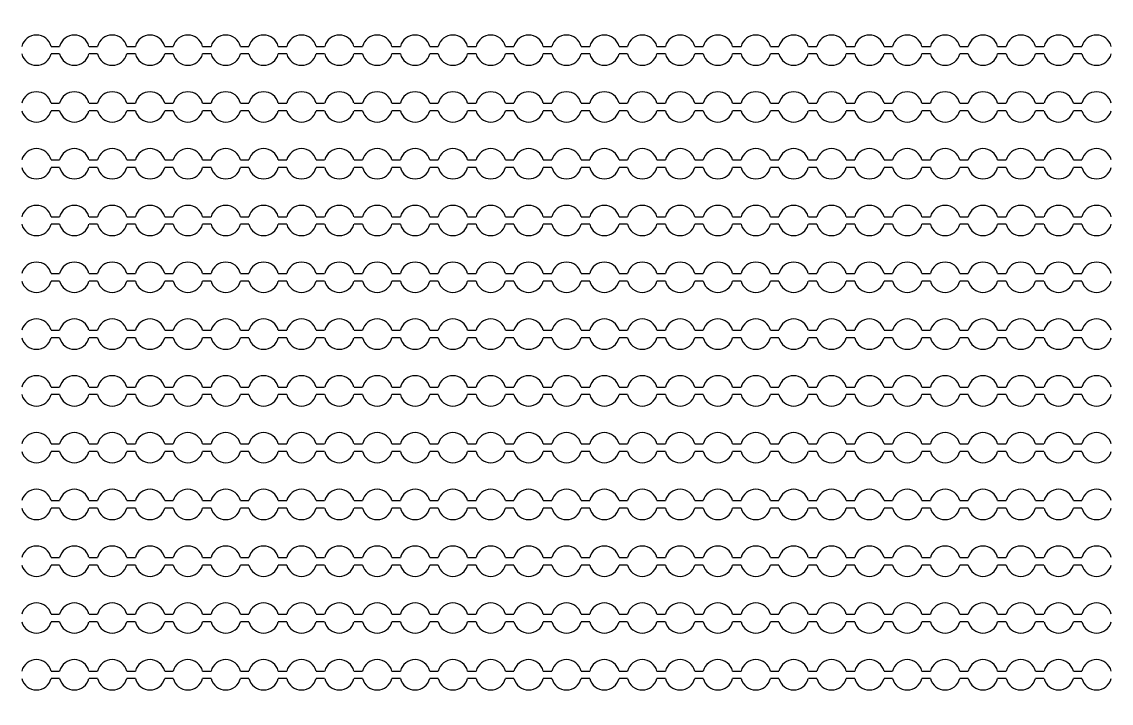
# Model space of a CAD drawing. Extents: x 4056 to 105656, y 4120 to 105720.
# Drawn here: x 30075 to 31514, y 34965 to 35865 of the extents above; entities that cross this region are included whole.
import ezdxf

# ---------------------------------------------------------------- set-up
doc = ezdxf.new("R2010")
doc.units = 13
doc.header["$MEASUREMENT"] = 0
doc.layers.add('Main Layer', color=7, linetype='Continuous', lineweight=0)

msp = doc.modelspace()

# ---------------------------------------------------------------- linework, layer by layer
for p, q in [((30113.9, 35833), (30125.1, 35833)), ((30163.9, 35833), (30175.1, 35833)), ((30213.9, 35833), (30225.1, 35833)), ((30263.9, 35833), (30275.1, 35833)), ((30313.9, 35833), (30325.1, 35833)), ((30363.9, 35833), (30375.1, 35833)), ((30413.9, 35833), (30425.1, 35833)), ((30463.9, 35833), (30475.1, 35833)), ((30513.9, 35833), (30525.1, 35833)), ((30563.9, 35833), (30575.1, 35833)), ((30613.9, 35833), (30625.1, 35833)), ((30663.9, 35833), (30675.1, 35833)), ((30713.9, 35833), (30725.1, 35833)), ((30763.9, 35833), (30775.1, 35833)), ((30813.9, 35833), (30825.1, 35833)), ((30863.9, 35833), (30875.1, 35833)), ((30913.9, 35833), (30925.1, 35833)), ((30963.9, 35833), (30975.1, 35833)), ((31013.9, 35833), (31025.1, 35833)), ((31063.9, 35833), (31075.1, 35833)), ((31113.9, 35833), (31125.1, 35833)), ((31163.9, 35833), (31175.1, 35833)), ((31213.9, 35833), (31225.1, 35833)), ((31263.9, 35833), (31275.1, 35833)), ((31313.9, 35833), (31325.1, 35833)), ((31363.9, 35833), (31375.1, 35833)), ((31413.9, 35833), (31425.1, 35833)), ((31463.9, 35833), (31475.1, 35833)), ((30125.1, 35823), (30113.9, 35823)), ((30175.1, 35823), (30163.9, 35823)), ((30225.1, 35823), (30213.9, 35823)), ((30275.1, 35823), (30263.9, 35823)), ((30325.1, 35823), (30313.9, 35823)), ((30375.1, 35823), (30363.9, 35823)), ((30425.1, 35823), (30413.9, 35823)), ((30475.1, 35823), (30463.9, 35823)), ((30525.1, 35823), (30513.9, 35823)), ((30575.1, 35823), (30563.9, 35823)), ((30625.1, 35823), (30613.9, 35823)), ((30675.1, 35823), (30663.9, 35823)), ((30725.1, 35823), (30713.9, 35823)), ((30775.1, 35823), (30763.9, 35823)), ((30825.1, 35823), (30813.9, 35823)), ((30875.1, 35823), (30863.9, 35823)), ((30925.1, 35823), (30913.9, 35823)), ((30975.1, 35823), (30963.9, 35823)), ((31025.1, 35823), (31013.9, 35823)), ((31075.1, 35823), (31063.9, 35823)), ((31125.1, 35823), (31113.9, 35823)), ((31175.1, 35823), (31163.9, 35823)), ((31225.1, 35823), (31213.9, 35823)), ((31275.1, 35823), (31263.9, 35823)), ((31325.1, 35823), (31313.9, 35823)), ((31375.1, 35823), (31363.9, 35823)), ((31425.1, 35823), (31413.9, 35823)), ((31475.1, 35823), (31463.9, 35823)), ((30113.9, 35758), (30125.1, 35758)), ((30163.9, 35758), (30175.1, 35758)), ((30213.9, 35758), (30225.1, 35758)), ((30263.9, 35758), (30275.1, 35758)), ((30313.9, 35758), (30325.1, 35758)), ((30363.9, 35758), (30375.1, 35758)), ((30413.9, 35758), (30425.1, 35758)), ((30463.9, 35758), (30475.1, 35758)), ((30513.9, 35758), (30525.1, 35758)), ((30563.9, 35758), (30575.1, 35758)), ((30613.9, 35758), (30625.1, 35758)), ((30663.9, 35758), (30675.1, 35758)), ((30713.9, 35758), (30725.1, 35758)), ((30763.9, 35758), (30775.1, 35758)), ((30813.9, 35758), (30825.1, 35758)), ((30863.9, 35758), (30875.1, 35758)), ((30913.9, 35758), (30925.1, 35758)), ((30963.9, 35758), (30975.1, 35758)), ((31013.9, 35758), (31025.1, 35758)), ((31063.9, 35758), (31075.1, 35758)), ((31113.9, 35758), (31125.1, 35758)), ((31163.9, 35758), (31175.1, 35758)), ((31213.9, 35758), (31225.1, 35758)), ((31263.9, 35758), (31275.1, 35758)), ((31313.9, 35758), (31325.1, 35758)), ((31363.9, 35758), (31375.1, 35758)), ((31413.9, 35758), (31425.1, 35758)), ((31463.9, 35758), (31475.1, 35758)), ((30125.1, 35748), (30113.9, 35748)), ((30175.1, 35748), (30163.9, 35748)), ((30225.1, 35748), (30213.9, 35748)), ((30275.1, 35748), (30263.9, 35748)), ((30325.1, 35748), (30313.9, 35748)), ((30375.1, 35748), (30363.9, 35748)), ((30425.1, 35748), (30413.9, 35748)), ((30475.1, 35748), (30463.9, 35748)), ((30525.1, 35748), (30513.9, 35748)), ((30575.1, 35748), (30563.9, 35748)), ((30625.1, 35748), (30613.9, 35748)), ((30675.1, 35748), (30663.9, 35748)), ((30725.1, 35748), (30713.9, 35748)), ((30775.1, 35748), (30763.9, 35748)), ((30825.1, 35748), (30813.9, 35748)), ((30875.1, 35748), (30863.9, 35748)), ((30925.1, 35748), (30913.9, 35748)), ((30975.1, 35748), (30963.9, 35748)), ((31025.1, 35748), (31013.9, 35748)), ((31075.1, 35748), (31063.9, 35748)), ((31125.1, 35748), (31113.9, 35748)), ((31175.1, 35748), (31163.9, 35748)), ((31225.1, 35748), (31213.9, 35748)), ((31275.1, 35748), (31263.9, 35748)), ((31325.1, 35748), (31313.9, 35748)), ((31375.1, 35748), (31363.9, 35748)), ((31425.1, 35748), (31413.9, 35748)), ((31475.1, 35748), (31463.9, 35748)), ((30113.9, 35683), (30125.1, 35683)), ((30163.9, 35683), (30175.1, 35683)), ((30213.9, 35683), (30225.1, 35683)), ((30263.9, 35683), (30275.1, 35683)), ((30313.9, 35683), (30325.1, 35683)), ((30363.9, 35683), (30375.1, 35683)), ((30413.9, 35683), (30425.1, 35683)), ((30463.9, 35683), (30475.1, 35683)), ((30513.9, 35683), (30525.1, 35683)), ((30563.9, 35683), (30575.1, 35683)), ((30613.9, 35683), (30625.1, 35683)), ((30663.9, 35683), (30675.1, 35683)), ((30713.9, 35683), (30725.1, 35683)), ((30763.9, 35683), (30775.1, 35683)), ((30813.9, 35683), (30825.1, 35683)), ((30863.9, 35683), (30875.1, 35683)), ((30913.9, 35683), (30925.1, 35683)), ((30963.9, 35683), (30975.1, 35683)), ((31013.9, 35683), (31025.1, 35683)), ((31063.9, 35683), (31075.1, 35683)), ((31113.9, 35683), (31125.1, 35683)), ((31163.9, 35683), (31175.1, 35683)), ((31213.9, 35683), (31225.1, 35683)), ((31263.9, 35683), (31275.1, 35683)), ((31313.9, 35683), (31325.1, 35683)), ((31363.9, 35683), (31375.1, 35683)), ((31413.9, 35683), (31425.1, 35683)), ((31463.9, 35683), (31475.1, 35683)), ((30125.1, 35673), (30113.9, 35673)), ((30175.1, 35673), (30163.9, 35673)), ((30225.1, 35673), (30213.9, 35673)), ((30275.1, 35673), (30263.9, 35673)), ((30325.1, 35673), (30313.9, 35673)), ((30375.1, 35673), (30363.9, 35673)), ((30425.1, 35673), (30413.9, 35673)), ((30475.1, 35673), (30463.9, 35673)), ((30525.1, 35673), (30513.9, 35673)), ((30575.1, 35673), (30563.9, 35673)), ((30625.1, 35673), (30613.9, 35673)), ((30675.1, 35673), (30663.9, 35673)), ((30725.1, 35673), (30713.9, 35673)), ((30775.1, 35673), (30763.9, 35673)), ((30825.1, 35673), (30813.9, 35673)), ((30875.1, 35673), (30863.9, 35673)), ((30925.1, 35673), (30913.9, 35673)), ((30975.1, 35673), (30963.9, 35673)), ((31025.1, 35673), (31013.9, 35673)), ((31075.1, 35673), (31063.9, 35673)), ((31125.1, 35673), (31113.9, 35673)), ((31175.1, 35673), (31163.9, 35673)), ((31225.1, 35673), (31213.9, 35673)), ((31275.1, 35673), (31263.9, 35673)), ((31325.1, 35673), (31313.9, 35673)), ((31375.1, 35673), (31363.9, 35673)), ((31425.1, 35673), (31413.9, 35673)), ((31475.1, 35673), (31463.9, 35673)), ((30113.9, 35608), (30125.1, 35608)), ((30125.1, 35598), (30113.9, 35598)), ((30163.9, 35608), (30175.1, 35608)), ((30175.1, 35598), (30163.9, 35598)), ((30213.9, 35608), (30225.1, 35608)), ((30225.1, 35598), (30213.9, 35598)), ((30263.9, 35608), (30275.1, 35608)), ((30275.1, 35598), (30263.9, 35598)), ((30313.9, 35608), (30325.1, 35608)), ((30325.1, 35598), (30313.9, 35598)), ((30363.9, 35608), (30375.1, 35608)), ((30375.1, 35598), (30363.9, 35598)), ((30413.9, 35608), (30425.1, 35608)), ((30425.1, 35598), (30413.9, 35598)), ((30463.9, 35608), (30475.1, 35608)), ((30475.1, 35598), (30463.9, 35598)), ((30513.9, 35608), (30525.1, 35608)), ((30525.1, 35598), (30513.9, 35598)), ((30563.9, 35608), (30575.1, 35608)), ((30575.1, 35598), (30563.9, 35598)), ((30613.9, 35608), (30625.1, 35608)), ((30625.1, 35598), (30613.9, 35598)), ((30663.9, 35608), (30675.1, 35608)), ((30675.1, 35598), (30663.9, 35598)), ((30713.9, 35608), (30725.1, 35608)), ((30725.1, 35598), (30713.9, 35598)), ((30763.9, 35608), (30775.1, 35608)), ((30775.1, 35598), (30763.9, 35598)), ((30813.9, 35608), (30825.1, 35608)), ((30825.1, 35598), (30813.9, 35598)), ((30863.9, 35608), (30875.1, 35608)), ((30875.1, 35598), (30863.9, 35598)), ((30913.9, 35608), (30925.1, 35608)), ((30925.1, 35598), (30913.9, 35598)), ((30963.9, 35608), (30975.1, 35608)), ((30975.1, 35598), (30963.9, 35598)), ((31013.9, 35608), (31025.1, 35608)), ((31025.1, 35598), (31013.9, 35598)), ((31063.9, 35608), (31075.1, 35608)), ((31075.1, 35598), (31063.9, 35598)), ((31113.9, 35608), (31125.1, 35608)), ((31125.1, 35598), (31113.9, 35598)), ((31163.9, 35608), (31175.1, 35608)), ((31175.1, 35598), (31163.9, 35598)), ((31213.9, 35608), (31225.1, 35608)), ((31225.1, 35598), (31213.9, 35598)), ((31263.9, 35608), (31275.1, 35608)), ((31275.1, 35598), (31263.9, 35598)), ((31313.9, 35608), (31325.1, 35608)), ((31325.1, 35598), (31313.9, 35598)), ((31363.9, 35608), (31375.1, 35608)), ((31375.1, 35598), (31363.9, 35598)), ((31413.9, 35608), (31425.1, 35608)), ((31425.1, 35598), (31413.9, 35598)), ((31463.9, 35608), (31475.1, 35608)), ((31475.1, 35598), (31463.9, 35598)), ((30113.9, 35533), (30125.1, 35533)), ((30125.1, 35523), (30113.9, 35523)), ((30163.9, 35533), (30175.1, 35533)), ((30175.1, 35523), (30163.9, 35523)), ((30213.9, 35533), (30225.1, 35533)), ((30225.1, 35523), (30213.9, 35523)), ((30263.9, 35533), (30275.1, 35533)), ((30275.1, 35523), (30263.9, 35523)), ((30313.9, 35533), (30325.1, 35533)), ((30325.1, 35523), (30313.9, 35523)), ((30363.9, 35533), (30375.1, 35533)), ((30375.1, 35523), (30363.9, 35523)), ((30413.9, 35533), (30425.1, 35533)), ((30425.1, 35523), (30413.9, 35523)), ((30463.9, 35533), (30475.1, 35533)), ((30475.1, 35523), (30463.9, 35523)), ((30513.9, 35533), (30525.1, 35533)), ((30525.1, 35523), (30513.9, 35523)), ((30563.9, 35533), (30575.1, 35533)), ((30575.1, 35523), (30563.9, 35523)), ((30613.9, 35533), (30625.1, 35533)), ((30625.1, 35523), (30613.9, 35523)), ((30663.9, 35533), (30675.1, 35533)), ((30675.1, 35523), (30663.9, 35523)), ((30713.9, 35533), (30725.1, 35533)), ((30725.1, 35523), (30713.9, 35523)), ((30763.9, 35533), (30775.1, 35533)), ((30775.1, 35523), (30763.9, 35523)), ((30813.9, 35533), (30825.1, 35533)), ((30825.1, 35523), (30813.9, 35523)), ((30863.9, 35533), (30875.1, 35533)), ((30875.1, 35523), (30863.9, 35523)), ((30913.9, 35533), (30925.1, 35533)), ((30925.1, 35523), (30913.9, 35523)), ((30963.9, 35533), (30975.1, 35533)), ((30975.1, 35523), (30963.9, 35523)), ((31013.9, 35533), (31025.1, 35533)), ((31025.1, 35523), (31013.9, 35523)), ((31063.9, 35533), (31075.1, 35533)), ((31075.1, 35523), (31063.9, 35523)), ((31113.9, 35533), (31125.1, 35533)), ((31125.1, 35523), (31113.9, 35523)), ((31163.9, 35533), (31175.1, 35533)), ((31175.1, 35523), (31163.9, 35523)), ((31213.9, 35533), (31225.1, 35533)), ((31225.1, 35523), (31213.9, 35523)), ((31263.9, 35533), (31275.1, 35533)), ((31275.1, 35523), (31263.9, 35523)), ((31313.9, 35533), (31325.1, 35533)), ((31325.1, 35523), (31313.9, 35523)), ((31363.9, 35533), (31375.1, 35533)), ((31375.1, 35523), (31363.9, 35523)), ((31413.9, 35533), (31425.1, 35533)), ((31425.1, 35523), (31413.9, 35523)), ((31463.9, 35533), (31475.1, 35533)), ((31475.1, 35523), (31463.9, 35523)), ((30113.9, 35458), (30125.1, 35458)), ((30163.9, 35458), (30175.1, 35458)), ((30213.9, 35458), (30225.1, 35458)), ((30263.9, 35458), (30275.1, 35458)), ((30313.9, 35458), (30325.1, 35458)), ((30363.9, 35458), (30375.1, 35458)), ((30413.9, 35458), (30425.1, 35458)), ((30463.9, 35458), (30475.1, 35458)), ((30513.9, 35458), (30525.1, 35458)), ((30563.9, 35458), (30575.1, 35458)), ((30613.9, 35458), (30625.1, 35458)), ((30663.9, 35458), (30675.1, 35458)), ((30713.9, 35458), (30725.1, 35458)), ((30763.9, 35458), (30775.1, 35458)), ((30813.9, 35458), (30825.1, 35458)), ((30863.9, 35458), (30875.1, 35458)), ((30913.9, 35458), (30925.1, 35458)), ((30963.9, 35458), (30975.1, 35458)), ((31013.9, 35458), (31025.1, 35458)), ((31063.9, 35458), (31075.1, 35458)), ((31113.9, 35458), (31125.1, 35458)), ((31163.9, 35458), (31175.1, 35458)), ((31213.9, 35458), (31225.1, 35458)), ((31263.9, 35458), (31275.1, 35458)), ((31313.9, 35458), (31325.1, 35458)), ((31363.9, 35458), (31375.1, 35458)), ((31413.9, 35458), (31425.1, 35458)), ((31463.9, 35458), (31475.1, 35458)), ((30125.1, 35448), (30113.9, 35448)), ((30175.1, 35448), (30163.9, 35448)), ((30225.1, 35448), (30213.9, 35448)), ((30275.1, 35448), (30263.9, 35448)), ((30325.1, 35448), (30313.9, 35448)), ((30375.1, 35448), (30363.9, 35448)), ((30425.1, 35448), (30413.9, 35448)), ((30475.1, 35448), (30463.9, 35448)), ((30525.1, 35448), (30513.9, 35448)), ((30575.1, 35448), (30563.9, 35448)), ((30625.1, 35448), (30613.9, 35448)), ((30675.1, 35448), (30663.9, 35448)), ((30725.1, 35448), (30713.9, 35448)), ((30775.1, 35448), (30763.9, 35448)), ((30825.1, 35448), (30813.9, 35448)), ((30875.1, 35448), (30863.9, 35448)), ((30925.1, 35448), (30913.9, 35448)), ((30975.1, 35448), (30963.9, 35448)), ((31025.1, 35448), (31013.9, 35448)), ((31075.1, 35448), (31063.9, 35448)), ((31125.1, 35448), (31113.9, 35448)), ((31175.1, 35448), (31163.9, 35448)), ((31225.1, 35448), (31213.9, 35448)), ((31275.1, 35448), (31263.9, 35448)), ((31325.1, 35448), (31313.9, 35448)), ((31375.1, 35448), (31363.9, 35448)), ((31425.1, 35448), (31413.9, 35448)), ((31475.1, 35448), (31463.9, 35448)), ((30113.9, 35383), (30125.1, 35383)), ((30163.9, 35383), (30175.1, 35383)), ((30213.9, 35383), (30225.1, 35383)), ((30263.9, 35383), (30275.1, 35383)), ((30313.9, 35383), (30325.1, 35383)), ((30363.9, 35383), (30375.1, 35383)), ((30413.9, 35383), (30425.1, 35383)), ((30463.9, 35383), (30475.1, 35383)), ((30513.9, 35383), (30525.1, 35383)), ((30563.9, 35383), (30575.1, 35383)), ((30613.9, 35383), (30625.1, 35383)), ((30663.9, 35383), (30675.1, 35383)), ((30713.9, 35383), (30725.1, 35383)), ((30763.9, 35383), (30775.1, 35383)), ((30813.9, 35383), (30825.1, 35383)), ((30863.9, 35383), (30875.1, 35383)), ((30913.9, 35383), (30925.1, 35383)), ((30963.9, 35383), (30975.1, 35383)), ((31013.9, 35383), (31025.1, 35383)), ((31063.9, 35383), (31075.1, 35383)), ((31113.9, 35383), (31125.1, 35383)), ((31163.9, 35383), (31175.1, 35383)), ((31213.9, 35383), (31225.1, 35383)), ((31263.9, 35383), (31275.1, 35383)), ((31313.9, 35383), (31325.1, 35383)), ((31363.9, 35383), (31375.1, 35383)), ((31413.9, 35383), (31425.1, 35383)), ((31463.9, 35383), (31475.1, 35383)), ((30125.1, 35373), (30113.9, 35373)), ((30175.1, 35373), (30163.9, 35373)), ((30225.1, 35373), (30213.9, 35373)), ((30275.1, 35373), (30263.9, 35373)), ((30325.1, 35373), (30313.9, 35373)), ((30375.1, 35373), (30363.9, 35373)), ((30425.1, 35373), (30413.9, 35373)), ((30475.1, 35373), (30463.9, 35373)), ((30525.1, 35373), (30513.9, 35373)), ((30575.1, 35373), (30563.9, 35373)), ((30625.1, 35373), (30613.9, 35373)), ((30675.1, 35373), (30663.9, 35373)), ((30725.1, 35373), (30713.9, 35373)), ((30775.1, 35373), (30763.9, 35373)), ((30825.1, 35373), (30813.9, 35373)), ((30875.1, 35373), (30863.9, 35373)), ((30925.1, 35373), (30913.9, 35373)), ((30975.1, 35373), (30963.9, 35373)), ((31025.1, 35373), (31013.9, 35373)), ((31075.1, 35373), (31063.9, 35373)), ((31125.1, 35373), (31113.9, 35373)), ((31175.1, 35373), (31163.9, 35373)), ((31225.1, 35373), (31213.9, 35373)), ((31275.1, 35373), (31263.9, 35373)), ((31325.1, 35373), (31313.9, 35373)), ((31375.1, 35373), (31363.9, 35373)), ((31425.1, 35373), (31413.9, 35373)), ((31475.1, 35373), (31463.9, 35373)), ((30113.9, 35308), (30125.1, 35308)), ((30163.9, 35308), (30175.1, 35308)), ((30213.9, 35308), (30225.1, 35308)), ((30263.9, 35308), (30275.1, 35308)), ((30313.9, 35308), (30325.1, 35308)), ((30363.9, 35308), (30375.1, 35308)), ((30413.9, 35308), (30425.1, 35308)), ((30463.9, 35308), (30475.1, 35308)), ((30513.9, 35308), (30525.1, 35308)), ((30563.9, 35308), (30575.1, 35308)), ((30613.9, 35308), (30625.1, 35308)), ((30663.9, 35308), (30675.1, 35308)), ((30713.9, 35308), (30725.1, 35308)), ((30763.9, 35308), (30775.1, 35308)), ((30813.9, 35308), (30825.1, 35308)), ((30863.9, 35308), (30875.1, 35308)), ((30913.9, 35308), (30925.1, 35308)), ((30963.9, 35308), (30975.1, 35308)), ((31013.9, 35308), (31025.1, 35308)), ((31063.9, 35308), (31075.1, 35308)), ((31113.9, 35308), (31125.1, 35308)), ((31163.9, 35308), (31175.1, 35308)), ((31213.9, 35308), (31225.1, 35308)), ((31263.9, 35308), (31275.1, 35308)), ((31313.9, 35308), (31325.1, 35308)), ((31363.9, 35308), (31375.1, 35308)), ((31413.9, 35308), (31425.1, 35308)), ((31463.9, 35308), (31475.1, 35308)), ((30125.1, 35298), (30113.9, 35298)), ((30175.1, 35298), (30163.9, 35298)), ((30225.1, 35298), (30213.9, 35298)), ((30275.1, 35298), (30263.9, 35298)), ((30325.1, 35298), (30313.9, 35298)), ((30375.1, 35298), (30363.9, 35298)), ((30425.1, 35298), (30413.9, 35298)), ((30475.1, 35298), (30463.9, 35298)), ((30525.1, 35298), (30513.9, 35298)), ((30575.1, 35298), (30563.9, 35298)), ((30625.1, 35298), (30613.9, 35298)), ((30675.1, 35298), (30663.9, 35298)), ((30725.1, 35298), (30713.9, 35298)), ((30775.1, 35298), (30763.9, 35298)), ((30825.1, 35298), (30813.9, 35298)), ((30875.1, 35298), (30863.9, 35298)), ((30925.1, 35298), (30913.9, 35298)), ((30975.1, 35298), (30963.9, 35298)), ((31025.1, 35298), (31013.9, 35298)), ((31075.1, 35298), (31063.9, 35298)), ((31125.1, 35298), (31113.9, 35298)), ((31175.1, 35298), (31163.9, 35298)), ((31225.1, 35298), (31213.9, 35298)), ((31275.1, 35298), (31263.9, 35298)), ((31325.1, 35298), (31313.9, 35298)), ((31375.1, 35298), (31363.9, 35298)), ((31425.1, 35298), (31413.9, 35298)), ((31475.1, 35298), (31463.9, 35298)), ((30113.9, 35233), (30125.1, 35233)), ((30125.1, 35223), (30113.9, 35223)), ((30163.9, 35233), (30175.1, 35233)), ((30175.1, 35223), (30163.9, 35223)), ((30213.9, 35233), (30225.1, 35233)), ((30225.1, 35223), (30213.9, 35223)), ((30263.9, 35233), (30275.1, 35233)), ((30275.1, 35223), (30263.9, 35223)), ((30313.9, 35233), (30325.1, 35233)), ((30325.1, 35223), (30313.9, 35223)), ((30363.9, 35233), (30375.1, 35233)), ((30375.1, 35223), (30363.9, 35223)), ((30413.9, 35233), (30425.1, 35233)), ((30425.1, 35223), (30413.9, 35223)), ((30463.9, 35233), (30475.1, 35233)), ((30475.1, 35223), (30463.9, 35223)), ((30513.9, 35233), (30525.1, 35233)), ((30525.1, 35223), (30513.9, 35223)), ((30563.9, 35233), (30575.1, 35233)), ((30575.1, 35223), (30563.9, 35223)), ((30613.9, 35233), (30625.1, 35233)), ((30625.1, 35223), (30613.9, 35223)), ((30663.9, 35233), (30675.1, 35233)), ((30675.1, 35223), (30663.9, 35223)), ((30713.9, 35233), (30725.1, 35233)), ((30725.1, 35223), (30713.9, 35223)), ((30763.9, 35233), (30775.1, 35233)), ((30775.1, 35223), (30763.9, 35223)), ((30813.9, 35233), (30825.1, 35233)), ((30825.1, 35223), (30813.9, 35223)), ((30863.9, 35233), (30875.1, 35233)), ((30875.1, 35223), (30863.9, 35223)), ((30913.9, 35233), (30925.1, 35233)), ((30925.1, 35223), (30913.9, 35223)), ((30963.9, 35233), (30975.1, 35233)), ((30975.1, 35223), (30963.9, 35223)), ((31013.9, 35233), (31025.1, 35233)), ((31025.1, 35223), (31013.9, 35223)), ((31063.9, 35233), (31075.1, 35233)), ((31075.1, 35223), (31063.9, 35223)), ((31113.9, 35233), (31125.1, 35233)), ((31125.1, 35223), (31113.9, 35223)), ((31163.9, 35233), (31175.1, 35233)), ((31175.1, 35223), (31163.9, 35223)), ((31213.9, 35233), (31225.1, 35233)), ((31225.1, 35223), (31213.9, 35223)), ((31263.9, 35233), (31275.1, 35233)), ((31275.1, 35223), (31263.9, 35223)), ((31313.9, 35233), (31325.1, 35233)), ((31325.1, 35223), (31313.9, 35223)), ((31363.9, 35233), (31375.1, 35233)), ((31375.1, 35223), (31363.9, 35223)), ((31413.9, 35233), (31425.1, 35233)), ((31425.1, 35223), (31413.9, 35223)), ((31463.9, 35233), (31475.1, 35233)), ((31475.1, 35223), (31463.9, 35223)), ((30113.9, 35158), (30125.1, 35158)), ((30163.9, 35158), (30175.1, 35158)), ((30213.9, 35158), (30225.1, 35158)), ((30263.9, 35158), (30275.1, 35158)), ((30313.9, 35158), (30325.1, 35158)), ((30363.9, 35158), (30375.1, 35158)), ((30413.9, 35158), (30425.1, 35158)), ((30463.9, 35158), (30475.1, 35158)), ((30513.9, 35158), (30525.1, 35158)), ((30563.9, 35158), (30575.1, 35158)), ((30613.9, 35158), (30625.1, 35158)), ((30663.9, 35158), (30675.1, 35158)), ((30713.9, 35158), (30725.1, 35158)), ((30763.9, 35158), (30775.1, 35158)), ((30813.9, 35158), (30825.1, 35158)), ((30863.9, 35158), (30875.1, 35158)), ((30913.9, 35158), (30925.1, 35158)), ((30963.9, 35158), (30975.1, 35158)), ((31013.9, 35158), (31025.1, 35158)), ((31063.9, 35158), (31075.1, 35158)), ((31113.9, 35158), (31125.1, 35158)), ((31163.9, 35158), (31175.1, 35158)), ((31213.9, 35158), (31225.1, 35158)), ((31263.9, 35158), (31275.1, 35158)), ((31313.9, 35158), (31325.1, 35158)), ((31363.9, 35158), (31375.1, 35158)), ((31413.9, 35158), (31425.1, 35158)), ((31463.9, 35158), (31475.1, 35158)), ((30125.1, 35148), (30113.9, 35148)), ((30175.1, 35148), (30163.9, 35148)), ((30225.1, 35148), (30213.9, 35148)), ((30275.1, 35148), (30263.9, 35148)), ((30325.1, 35148), (30313.9, 35148)), ((30375.1, 35148), (30363.9, 35148)), ((30425.1, 35148), (30413.9, 35148)), ((30475.1, 35148), (30463.9, 35148)), ((30525.1, 35148), (30513.9, 35148)), ((30575.1, 35148), (30563.9, 35148)), ((30625.1, 35148), (30613.9, 35148)), ((30675.1, 35148), (30663.9, 35148)), ((30725.1, 35148), (30713.9, 35148)), ((30775.1, 35148), (30763.9, 35148)), ((30825.1, 35148), (30813.9, 35148)), ((30875.1, 35148), (30863.9, 35148)), ((30925.1, 35148), (30913.9, 35148)), ((30975.1, 35148), (30963.9, 35148)), ((31025.1, 35148), (31013.9, 35148)), ((31075.1, 35148), (31063.9, 35148)), ((31125.1, 35148), (31113.9, 35148)), ((31175.1, 35148), (31163.9, 35148)), ((31225.1, 35148), (31213.9, 35148)), ((31275.1, 35148), (31263.9, 35148)), ((31325.1, 35148), (31313.9, 35148)), ((31375.1, 35148), (31363.9, 35148)), ((31425.1, 35148), (31413.9, 35148)), ((31475.1, 35148), (31463.9, 35148)), ((30113.9, 35083), (30125.1, 35083)), ((30163.9, 35083), (30175.1, 35083)), ((30213.9, 35083), (30225.1, 35083)), ((30263.9, 35083), (30275.1, 35083)), ((30313.9, 35083), (30325.1, 35083)), ((30363.9, 35083), (30375.1, 35083)), ((30413.9, 35083), (30425.1, 35083)), ((30463.9, 35083), (30475.1, 35083)), ((30513.9, 35083), (30525.1, 35083)), ((30563.9, 35083), (30575.1, 35083)), ((30613.9, 35083), (30625.1, 35083)), ((30663.9, 35083), (30675.1, 35083)), ((30713.9, 35083), (30725.1, 35083)), ((30763.9, 35083), (30775.1, 35083)), ((30813.9, 35083), (30825.1, 35083)), ((30863.9, 35083), (30875.1, 35083)), ((30913.9, 35083), (30925.1, 35083)), ((30963.9, 35083), (30975.1, 35083)), ((31013.9, 35083), (31025.1, 35083)), ((31063.9, 35083), (31075.1, 35083)), ((31113.9, 35083), (31125.1, 35083)), ((31163.9, 35083), (31175.1, 35083)), ((31213.9, 35083), (31225.1, 35083)), ((31263.9, 35083), (31275.1, 35083)), ((31313.9, 35083), (31325.1, 35083)), ((31363.9, 35083), (31375.1, 35083)), ((31413.9, 35083), (31425.1, 35083)), ((31463.9, 35083), (31475.1, 35083)), ((30125.1, 35073), (30113.9, 35073)), ((30175.1, 35073), (30163.9, 35073)), ((30225.1, 35073), (30213.9, 35073)), ((30275.1, 35073), (30263.9, 35073)), ((30325.1, 35073), (30313.9, 35073)), ((30375.1, 35073), (30363.9, 35073)), ((30425.1, 35073), (30413.9, 35073)), ((30475.1, 35073), (30463.9, 35073)), ((30525.1, 35073), (30513.9, 35073)), ((30575.1, 35073), (30563.9, 35073)), ((30625.1, 35073), (30613.9, 35073)), ((30675.1, 35073), (30663.9, 35073)), ((30725.1, 35073), (30713.9, 35073)), ((30775.1, 35073), (30763.9, 35073)), ((30825.1, 35073), (30813.9, 35073)), ((30875.1, 35073), (30863.9, 35073)), ((30925.1, 35073), (30913.9, 35073)), ((30975.1, 35073), (30963.9, 35073)), ((31025.1, 35073), (31013.9, 35073)), ((31075.1, 35073), (31063.9, 35073)), ((31125.1, 35073), (31113.9, 35073)), ((31175.1, 35073), (31163.9, 35073)), ((31225.1, 35073), (31213.9, 35073)), ((31275.1, 35073), (31263.9, 35073)), ((31325.1, 35073), (31313.9, 35073)), ((31375.1, 35073), (31363.9, 35073)), ((31425.1, 35073), (31413.9, 35073)), ((31475.1, 35073), (31463.9, 35073)), ((30113.9, 35008), (30125.1, 35008)), ((30163.9, 35008), (30175.1, 35008)), ((30213.9, 35008), (30225.1, 35008)), ((30263.9, 35008), (30275.1, 35008)), ((30313.9, 35008), (30325.1, 35008)), ((30363.9, 35008), (30375.1, 35008)), ((30413.9, 35008), (30425.1, 35008)), ((30463.9, 35008), (30475.1, 35008)), ((30513.9, 35008), (30525.1, 35008)), ((30563.9, 35008), (30575.1, 35008)), ((30613.9, 35008), (30625.1, 35008)), ((30663.9, 35008), (30675.1, 35008)), ((30713.9, 35008), (30725.1, 35008)), ((30763.9, 35008), (30775.1, 35008)), ((30813.9, 35008), (30825.1, 35008)), ((30863.9, 35008), (30875.1, 35008)), ((30913.9, 35008), (30925.1, 35008)), ((30963.9, 35008), (30975.1, 35008)), ((31013.9, 35008), (31025.1, 35008)), ((31063.9, 35008), (31075.1, 35008)), ((31113.9, 35008), (31125.1, 35008)), ((31163.9, 35008), (31175.1, 35008)), ((31213.9, 35008), (31225.1, 35008)), ((31263.9, 35008), (31275.1, 35008)), ((31313.9, 35008), (31325.1, 35008)), ((31363.9, 35008), (31375.1, 35008)), ((31413.9, 35008), (31425.1, 35008)), ((31463.9, 35008), (31475.1, 35008)), ((30125.1, 34998), (30113.9, 34998)), ((30175.1, 34998), (30163.9, 34998)), ((30225.1, 34998), (30213.9, 34998)), ((30275.1, 34998), (30263.9, 34998)), ((30325.1, 34998), (30313.9, 34998)), ((30375.1, 34998), (30363.9, 34998)), ((30425.1, 34998), (30413.9, 34998)), ((30475.1, 34998), (30463.9, 34998)), ((30525.1, 34998), (30513.9, 34998)), ((30575.1, 34998), (30563.9, 34998)), ((30625.1, 34998), (30613.9, 34998)), ((30675.1, 34998), (30663.9, 34998)), ((30725.1, 34998), (30713.9, 34998)), ((30775.1, 34998), (30763.9, 34998)), ((30825.1, 34998), (30813.9, 34998)), ((30875.1, 34998), (30863.9, 34998)), ((30925.1, 34998), (30913.9, 34998)), ((30975.1, 34998), (30963.9, 34998)), ((31025.1, 34998), (31013.9, 34998)), ((31075.1, 34998), (31063.9, 34998)), ((31125.1, 34998), (31113.9, 34998)), ((31175.1, 34998), (31163.9, 34998)), ((31225.1, 34998), (31213.9, 34998)), ((31275.1, 34998), (31263.9, 34998)), ((31325.1, 34998), (31313.9, 34998)), ((31375.1, 34998), (31363.9, 34998)), ((31425.1, 34998), (31413.9, 34998)), ((31475.1, 34998), (31463.9, 34998))]:
    msp.add_line(p, q)
for centre, start, end in [((30094.5, 35828), 14.4775, 165.5225), ((30144.5, 35828), 14.4775, 165.5225), ((30194.5, 35828), 14.4775, 165.5225), ((30244.5, 35828), 14.4775, 165.5225), ((30294.5, 35828), 14.4775, 165.5225), ((30344.5, 35828), 14.4775, 165.5225), ((30394.5, 35828), 14.4775, 165.5225), ((30444.5, 35828), 14.4775, 165.5225), ((30494.5, 35828), 14.4775, 165.5225), ((30544.5, 35828), 14.4775, 165.5225), ((30594.5, 35828), 14.4775, 165.5225), ((30644.5, 35828), 14.4775, 165.5225), ((30694.5, 35828), 14.4775, 165.5225), ((30744.5, 35828), 14.4775, 165.5225), ((30794.5, 35828), 14.4775, 165.5225), ((30844.5, 35828), 14.4775, 165.5225), ((30894.5, 35828), 14.4775, 165.5225), ((30944.5, 35828), 14.4775, 165.5225), ((30994.5, 35828), 14.4775, 165.5225), ((31044.5, 35828), 14.4775, 165.5225), ((31094.5, 35828), 14.4775, 165.5225), ((31144.5, 35828), 14.4775, 165.5225), ((31194.5, 35828), 14.4775, 165.5225), ((31244.5, 35828), 14.4775, 165.5225), ((31294.5, 35828), 14.4775, 165.5225), ((31344.5, 35828), 14.4775, 165.5225), ((31394.5, 35828), 14.4775, 165.5225), ((31444.5, 35828), 14.4775, 165.5225), ((31494.5, 35828), 14.4775, 165.5225), ((30094.5, 35828), 194.4775, 345.5225), ((30144.5, 35828), 194.4775, 345.5225), ((30194.5, 35828), 194.4775, 345.5225), ((30244.5, 35828), 194.4775, 345.5225), ((30294.5, 35828), 194.4775, 345.5225), ((30344.5, 35828), 194.4775, 345.5225), ((30394.5, 35828), 194.4775, 345.5225), ((30444.5, 35828), 194.4775, 345.5225), ((30494.5, 35828), 194.4775, 345.5225), ((30544.5, 35828), 194.4775, 345.5225), ((30594.5, 35828), 194.4775, 345.5225), ((30644.5, 35828), 194.4775, 345.5225), ((30694.5, 35828), 194.4775, 345.5225), ((30744.5, 35828), 194.4775, 345.5225), ((30794.5, 35828), 194.4775, 345.5225), ((30844.5, 35828), 194.4775, 345.5225), ((30894.5, 35828), 194.4775, 345.5225), ((30944.5, 35828), 194.4775, 345.5225), ((30994.5, 35828), 194.4775, 345.5225), ((31044.5, 35828), 194.4775, 345.5225), ((31094.5, 35828), 194.4775, 345.5225), ((31144.5, 35828), 194.4775, 345.5225), ((31194.5, 35828), 194.4775, 345.5225), ((31244.5, 35828), 194.4775, 345.5225), ((31294.5, 35828), 194.4775, 345.5225), ((31344.5, 35828), 194.4775, 345.5225), ((31394.5, 35828), 194.4775, 345.5225), ((31444.5, 35828), 194.4775, 345.5225), ((31494.5, 35828), 194.4775, 345.5225), ((30094.5, 35753), 14.4775, 165.5225), ((30144.5, 35753), 14.4775, 165.5225), ((30194.5, 35753), 14.4775, 165.5225), ((30244.5, 35753), 14.4775, 165.5225), ((30294.5, 35753), 14.4775, 165.5225), ((30344.5, 35753), 14.4775, 165.5225), ((30394.5, 35753), 14.4775, 165.5225), ((30444.5, 35753), 14.4775, 165.5225), ((30494.5, 35753), 14.4775, 165.5225), ((30544.5, 35753), 14.4775, 165.5225), ((30594.5, 35753), 14.4775, 165.5225), ((30644.5, 35753), 14.4775, 165.5225), ((30694.5, 35753), 14.4775, 165.5225), ((30744.5, 35753), 14.4775, 165.5225), ((30794.5, 35753), 14.4775, 165.5225), ((30844.5, 35753), 14.4775, 165.5225), ((30894.5, 35753), 14.4775, 165.5225), ((30944.5, 35753), 14.4775, 165.5225), ((30994.5, 35753), 14.4775, 165.5225), ((31044.5, 35753), 14.4775, 165.5225), ((31094.5, 35753), 14.4775, 165.5225), ((31144.5, 35753), 14.4775, 165.5225), ((31194.5, 35753), 14.4775, 165.5225), ((31244.5, 35753), 14.4775, 165.5225), ((31294.5, 35753), 14.4775, 165.5225), ((31344.5, 35753), 14.4775, 165.5225), ((31394.5, 35753), 14.4775, 165.5225), ((31444.5, 35753), 14.4775, 165.5225), ((31494.5, 35753), 14.4775, 165.5225), ((30094.5, 35753), 194.4775, 345.5225), ((30144.5, 35753), 194.4775, 345.5225), ((30194.5, 35753), 194.4775, 345.5225), ((30244.5, 35753), 194.4775, 345.5225), ((30294.5, 35753), 194.4775, 345.5225), ((30344.5, 35753), 194.4775, 345.5225), ((30394.5, 35753), 194.4775, 345.5225), ((30444.5, 35753), 194.4775, 345.5225), ((30494.5, 35753), 194.4775, 345.5225), ((30544.5, 35753), 194.4775, 345.5225), ((30594.5, 35753), 194.4775, 345.5225), ((30644.5, 35753), 194.4775, 345.5225), ((30694.5, 35753), 194.4775, 345.5225), ((30744.5, 35753), 194.4775, 345.5225), ((30794.5, 35753), 194.4775, 345.5225), ((30844.5, 35753), 194.4775, 345.5225), ((30894.5, 35753), 194.4775, 345.5225), ((30944.5, 35753), 194.4775, 345.5225), ((30994.5, 35753), 194.4775, 345.5225), ((31044.5, 35753), 194.4775, 345.5225), ((31094.5, 35753), 194.4775, 345.5225), ((31144.5, 35753), 194.4775, 345.5225), ((31194.5, 35753), 194.4775, 345.5225), ((31244.5, 35753), 194.4775, 345.5225), ((31294.5, 35753), 194.4775, 345.5225), ((31344.5, 35753), 194.4775, 345.5225), ((31394.5, 35753), 194.4775, 345.5225), ((31444.5, 35753), 194.4775, 345.5225), ((31494.5, 35753), 194.4775, 345.5225), ((30094.5, 35678), 14.4775, 165.5225), ((30144.5, 35678), 14.4775, 165.5225), ((30194.5, 35678), 14.4775, 165.5225), ((30244.5, 35678), 14.4775, 165.5225), ((30294.5, 35678), 14.4775, 165.5225), ((30344.5, 35678), 14.4775, 165.5225), ((30394.5, 35678), 14.4775, 165.5225), ((30444.5, 35678), 14.4775, 165.5225), ((30494.5, 35678), 14.4775, 165.5225), ((30544.5, 35678), 14.4775, 165.5225), ((30594.5, 35678), 14.4775, 165.5225), ((30644.5, 35678), 14.4775, 165.5225), ((30694.5, 35678), 14.4775, 165.5225), ((30744.5, 35678), 14.4775, 165.5225), ((30794.5, 35678), 14.4775, 165.5225), ((30844.5, 35678), 14.4775, 165.5225), ((30894.5, 35678), 14.4775, 165.5225), ((30944.5, 35678), 14.4775, 165.5225), ((30994.5, 35678), 14.4775, 165.5225), ((31044.5, 35678), 14.4775, 165.5225), ((31094.5, 35678), 14.4775, 165.5225), ((31144.5, 35678), 14.4775, 165.5225), ((31194.5, 35678), 14.4775, 165.5225), ((31244.5, 35678), 14.4775, 165.5225), ((31294.5, 35678), 14.4775, 165.5225), ((31344.5, 35678), 14.4775, 165.5225), ((31394.5, 35678), 14.4775, 165.5225), ((31444.5, 35678), 14.4775, 165.5225), ((31494.5, 35678), 14.4775, 165.5225), ((30094.5, 35678), 194.4775, 345.5225), ((30144.5, 35678), 194.4775, 345.5225), ((30194.5, 35678), 194.4775, 345.5225), ((30244.5, 35678), 194.4775, 345.5225), ((30294.5, 35678), 194.4775, 345.5225), ((30344.5, 35678), 194.4775, 345.5225), ((30394.5, 35678), 194.4775, 345.5225), ((30444.5, 35678), 194.4775, 345.5225), ((30494.5, 35678), 194.4775, 345.5225), ((30544.5, 35678), 194.4775, 345.5225), ((30594.5, 35678), 194.4775, 345.5225), ((30644.5, 35678), 194.4775, 345.5225), ((30694.5, 35678), 194.4775, 345.5225), ((30744.5, 35678), 194.4775, 345.5225), ((30794.5, 35678), 194.4775, 345.5225), ((30844.5, 35678), 194.4775, 345.5225), ((30894.5, 35678), 194.4775, 345.5225), ((30944.5, 35678), 194.4775, 345.5225), ((30994.5, 35678), 194.4775, 345.5225), ((31044.5, 35678), 194.4775, 345.5225), ((31094.5, 35678), 194.4775, 345.5225), ((31144.5, 35678), 194.4775, 345.5225), ((31194.5, 35678), 194.4775, 345.5225), ((31244.5, 35678), 194.4775, 345.5225), ((31294.5, 35678), 194.4775, 345.5225), ((31344.5, 35678), 194.4775, 345.5225), ((31394.5, 35678), 194.4775, 345.5225), ((31444.5, 35678), 194.4775, 345.5225), ((31494.5, 35678), 194.4775, 345.5225), ((30094.5, 35603), 14.4775, 165.5225), ((30144.5, 35603), 14.4775, 165.5225), ((30194.5, 35603), 14.4775, 165.5225), ((30244.5, 35603), 14.4775, 165.5225), ((30294.5, 35603), 14.4775, 165.5225), ((30344.5, 35603), 14.4775, 165.5225), ((30394.5, 35603), 14.4775, 165.5225), ((30444.5, 35603), 14.4775, 165.5225), ((30494.5, 35603), 14.4775, 165.5225), ((30544.5, 35603), 14.4775, 165.5225), ((30594.5, 35603), 14.4775, 165.5225), ((30644.5, 35603), 14.4775, 165.5225), ((30694.5, 35603), 14.4775, 165.5225), ((30744.5, 35603), 14.4775, 165.5225), ((30794.5, 35603), 14.4775, 165.5225), ((30844.5, 35603), 14.4775, 165.5225), ((30894.5, 35603), 14.4775, 165.5225), ((30944.5, 35603), 14.4775, 165.5225), ((30994.5, 35603), 14.4775, 165.5225), ((31044.5, 35603), 14.4775, 165.5225), ((31094.5, 35603), 14.4775, 165.5225), ((31144.5, 35603), 14.4775, 165.5225), ((31194.5, 35603), 14.4775, 165.5225), ((31244.5, 35603), 14.4775, 165.5225), ((31294.5, 35603), 14.4775, 165.5225), ((31344.5, 35603), 14.4775, 165.5225), ((31394.5, 35603), 14.4775, 165.5225), ((31444.5, 35603), 14.4775, 165.5225), ((31494.5, 35603), 14.4775, 165.5225), ((30094.5, 35603), 194.4775, 345.5225), ((30144.5, 35603), 194.4775, 345.5225), ((30194.5, 35603), 194.4775, 345.5225), ((30244.5, 35603), 194.4775, 345.5225), ((30294.5, 35603), 194.4775, 345.5225), ((30344.5, 35603), 194.4775, 345.5225), ((30394.5, 35603), 194.4775, 345.5225), ((30444.5, 35603), 194.4775, 345.5225), ((30494.5, 35603), 194.4775, 345.5225), ((30544.5, 35603), 194.4775, 345.5225), ((30594.5, 35603), 194.4775, 345.5225), ((30644.5, 35603), 194.4775, 345.5225), ((30694.5, 35603), 194.4775, 345.5225), ((30744.5, 35603), 194.4775, 345.5225), ((30794.5, 35603), 194.4775, 345.5225), ((30844.5, 35603), 194.4775, 345.5225), ((30894.5, 35603), 194.4775, 345.5225), ((30944.5, 35603), 194.4775, 345.5225), ((30994.5, 35603), 194.4775, 345.5225), ((31044.5, 35603), 194.4775, 345.5225), ((31094.5, 35603), 194.4775, 345.5225), ((31144.5, 35603), 194.4775, 345.5225), ((31194.5, 35603), 194.4775, 345.5225), ((31244.5, 35603), 194.4775, 345.5225), ((31294.5, 35603), 194.4775, 345.5225), ((31344.5, 35603), 194.4775, 345.5225), ((31394.5, 35603), 194.4775, 345.5225), ((31444.5, 35603), 194.4775, 345.5225), ((31494.5, 35603), 194.4775, 345.5225), ((30094.5, 35528), 14.4775, 165.5225), ((30144.5, 35528), 14.4775, 165.5225), ((30194.5, 35528), 14.4775, 165.5225), ((30244.5, 35528), 14.4775, 165.5225), ((30294.5, 35528), 14.4775, 165.5225), ((30344.5, 35528), 14.4775, 165.5225), ((30394.5, 35528), 14.4775, 165.5225), ((30444.5, 35528), 14.4775, 165.5225), ((30494.5, 35528), 14.4775, 165.5225), ((30544.5, 35528), 14.4775, 165.5225), ((30594.5, 35528), 14.4775, 165.5225), ((30644.5, 35528), 14.4775, 165.5225), ((30694.5, 35528), 14.4775, 165.5225), ((30744.5, 35528), 14.4775, 165.5225), ((30794.5, 35528), 14.4775, 165.5225), ((30844.5, 35528), 14.4775, 165.5225), ((30894.5, 35528), 14.4775, 165.5225), ((30944.5, 35528), 14.4775, 165.5225), ((30994.5, 35528), 14.4775, 165.5225), ((31044.5, 35528), 14.4775, 165.5225), ((31094.5, 35528), 14.4775, 165.5225), ((31144.5, 35528), 14.4775, 165.5225), ((31194.5, 35528), 14.4775, 165.5225), ((31244.5, 35528), 14.4775, 165.5225), ((31294.5, 35528), 14.4775, 165.5225), ((31344.5, 35528), 14.4775, 165.5225), ((31394.5, 35528), 14.4775, 165.5225), ((31444.5, 35528), 14.4775, 165.5225), ((31494.5, 35528), 14.4775, 165.5225), ((30094.5, 35528), 194.4775, 345.5225), ((30144.5, 35528), 194.4775, 345.5225), ((30194.5, 35528), 194.4775, 345.5225), ((30244.5, 35528), 194.4775, 345.5225), ((30294.5, 35528), 194.4775, 345.5225), ((30344.5, 35528), 194.4775, 345.5225), ((30394.5, 35528), 194.4775, 345.5225), ((30444.5, 35528), 194.4775, 345.5225), ((30494.5, 35528), 194.4775, 345.5225), ((30544.5, 35528), 194.4775, 345.5225), ((30594.5, 35528), 194.4775, 345.5225), ((30644.5, 35528), 194.4775, 345.5225), ((30694.5, 35528), 194.4775, 345.5225), ((30744.5, 35528), 194.4775, 345.5225), ((30794.5, 35528), 194.4775, 345.5225), ((30844.5, 35528), 194.4775, 345.5225), ((30894.5, 35528), 194.4775, 345.5225), ((30944.5, 35528), 194.4775, 345.5225), ((30994.5, 35528), 194.4775, 345.5225), ((31044.5, 35528), 194.4775, 345.5225), ((31094.5, 35528), 194.4775, 345.5225), ((31144.5, 35528), 194.4775, 345.5225), ((31194.5, 35528), 194.4775, 345.5225), ((31244.5, 35528), 194.4775, 345.5225), ((31294.5, 35528), 194.4775, 345.5225), ((31344.5, 35528), 194.4775, 345.5225), ((31394.5, 35528), 194.4775, 345.5225), ((31444.5, 35528), 194.4775, 345.5225), ((31494.5, 35528), 194.4775, 345.5225), ((30094.5, 35453), 14.4775, 165.5225), ((30144.5, 35453), 14.4775, 165.5225), ((30194.5, 35453), 14.4775, 165.5225), ((30244.5, 35453), 14.4775, 165.5225), ((30294.5, 35453), 14.4775, 165.5225), ((30344.5, 35453), 14.4775, 165.5225), ((30394.5, 35453), 14.4775, 165.5225), ((30444.5, 35453), 14.4775, 165.5225), ((30494.5, 35453), 14.4775, 165.5225), ((30544.5, 35453), 14.4775, 165.5225), ((30594.5, 35453), 14.4775, 165.5225), ((30644.5, 35453), 14.4775, 165.5225), ((30694.5, 35453), 14.4775, 165.5225), ((30744.5, 35453), 14.4775, 165.5225), ((30794.5, 35453), 14.4775, 165.5225), ((30844.5, 35453), 14.4775, 165.5225), ((30894.5, 35453), 14.4775, 165.5225), ((30944.5, 35453), 14.4775, 165.5225), ((30994.5, 35453), 14.4775, 165.5225), ((31044.5, 35453), 14.4775, 165.5225), ((31094.5, 35453), 14.4775, 165.5225), ((31144.5, 35453), 14.4775, 165.5225), ((31194.5, 35453), 14.4775, 165.5225), ((31244.5, 35453), 14.4775, 165.5225), ((31294.5, 35453), 14.4775, 165.5225), ((31344.5, 35453), 14.4775, 165.5225), ((31394.5, 35453), 14.4775, 165.5225), ((31444.5, 35453), 14.4775, 165.5225), ((31494.5, 35453), 14.4775, 165.5225), ((30094.5, 35453), 194.4775, 345.5225), ((30144.5, 35453), 194.4775, 345.5225), ((30194.5, 35453), 194.4775, 345.5225), ((30244.5, 35453), 194.4775, 345.5225), ((30294.5, 35453), 194.4775, 345.5225), ((30344.5, 35453), 194.4775, 345.5225), ((30394.5, 35453), 194.4775, 345.5225), ((30444.5, 35453), 194.4775, 345.5225), ((30494.5, 35453), 194.4775, 345.5225), ((30544.5, 35453), 194.4775, 345.5225), ((30594.5, 35453), 194.4775, 345.5225), ((30644.5, 35453), 194.4775, 345.5225), ((30694.5, 35453), 194.4775, 345.5225), ((30744.5, 35453), 194.4775, 345.5225), ((30794.5, 35453), 194.4775, 345.5225), ((30844.5, 35453), 194.4775, 345.5225), ((30894.5, 35453), 194.4775, 345.5225), ((30944.5, 35453), 194.4775, 345.5225), ((30994.5, 35453), 194.4775, 345.5225), ((31044.5, 35453), 194.4775, 345.5225), ((31094.5, 35453), 194.4775, 345.5225), ((31144.5, 35453), 194.4775, 345.5225), ((31194.5, 35453), 194.4775, 345.5225), ((31244.5, 35453), 194.4775, 345.5225), ((31294.5, 35453), 194.4775, 345.5225), ((31344.5, 35453), 194.4775, 345.5225), ((31394.5, 35453), 194.4775, 345.5225), ((31444.5, 35453), 194.4775, 345.5225), ((31494.5, 35453), 194.4775, 345.5225), ((30094.5, 35378), 14.4775, 165.5225), ((30144.5, 35378), 14.4775, 165.5225), ((30194.5, 35378), 14.4775, 165.5225), ((30244.5, 35378), 14.4775, 165.5225), ((30294.5, 35378), 14.4775, 165.5225), ((30344.5, 35378), 14.4775, 165.5225), ((30394.5, 35378), 14.4775, 165.5225), ((30444.5, 35378), 14.4775, 165.5225), ((30494.5, 35378), 14.4775, 165.5225), ((30544.5, 35378), 14.4775, 165.5225), ((30594.5, 35378), 14.4775, 165.5225), ((30644.5, 35378), 14.4775, 165.5225), ((30694.5, 35378), 14.4775, 165.5225), ((30744.5, 35378), 14.4775, 165.5225), ((30794.5, 35378), 14.4775, 165.5225), ((30844.5, 35378), 14.4775, 165.5225), ((30894.5, 35378), 14.4775, 165.5225), ((30944.5, 35378), 14.4775, 165.5225), ((30994.5, 35378), 14.4775, 165.5225), ((31044.5, 35378), 14.4775, 165.5225), ((31094.5, 35378), 14.4775, 165.5225), ((31144.5, 35378), 14.4775, 165.5225), ((31194.5, 35378), 14.4775, 165.5225), ((31244.5, 35378), 14.4775, 165.5225), ((31294.5, 35378), 14.4775, 165.5225), ((31344.5, 35378), 14.4775, 165.5225), ((31394.5, 35378), 14.4775, 165.5225), ((31444.5, 35378), 14.4775, 165.5225), ((31494.5, 35378), 14.4775, 165.5225), ((30094.5, 35378), 194.4775, 345.5225), ((30144.5, 35378), 194.4775, 345.5225), ((30194.5, 35378), 194.4775, 345.5225), ((30244.5, 35378), 194.4775, 345.5225), ((30294.5, 35378), 194.4775, 345.5225), ((30344.5, 35378), 194.4775, 345.5225), ((30394.5, 35378), 194.4775, 345.5225), ((30444.5, 35378), 194.4775, 345.5225), ((30494.5, 35378), 194.4775, 345.5225), ((30544.5, 35378), 194.4775, 345.5225), ((30594.5, 35378), 194.4775, 345.5225), ((30644.5, 35378), 194.4775, 345.5225), ((30694.5, 35378), 194.4775, 345.5225), ((30744.5, 35378), 194.4775, 345.5225), ((30794.5, 35378), 194.4775, 345.5225), ((30844.5, 35378), 194.4775, 345.5225), ((30894.5, 35378), 194.4775, 345.5225), ((30944.5, 35378), 194.4775, 345.5225), ((30994.5, 35378), 194.4775, 345.5225), ((31044.5, 35378), 194.4775, 345.5225), ((31094.5, 35378), 194.4775, 345.5225), ((31144.5, 35378), 194.4775, 345.5225), ((31194.5, 35378), 194.4775, 345.5225), ((31244.5, 35378), 194.4775, 345.5225), ((31294.5, 35378), 194.4775, 345.5225), ((31344.5, 35378), 194.4775, 345.5225), ((31394.5, 35378), 194.4775, 345.5225), ((31444.5, 35378), 194.4775, 345.5225), ((31494.5, 35378), 194.4775, 345.5225), ((30094.5, 35303), 14.4775, 165.5225), ((30144.5, 35303), 14.4775, 165.5225), ((30194.5, 35303), 14.4775, 165.5225), ((30244.5, 35303), 14.4775, 165.5225), ((30294.5, 35303), 14.4775, 165.5225), ((30344.5, 35303), 14.4775, 165.5225), ((30394.5, 35303), 14.4775, 165.5225), ((30444.5, 35303), 14.4775, 165.5225), ((30494.5, 35303), 14.4775, 165.5225), ((30544.5, 35303), 14.4775, 165.5225), ((30594.5, 35303), 14.4775, 165.5225), ((30644.5, 35303), 14.4775, 165.5225), ((30694.5, 35303), 14.4775, 165.5225), ((30744.5, 35303), 14.4775, 165.5225), ((30794.5, 35303), 14.4775, 165.5225), ((30844.5, 35303), 14.4775, 165.5225), ((30894.5, 35303), 14.4775, 165.5225), ((30944.5, 35303), 14.4775, 165.5225), ((30994.5, 35303), 14.4775, 165.5225), ((31044.5, 35303), 14.4775, 165.5225), ((31094.5, 35303), 14.4775, 165.5225), ((31144.5, 35303), 14.4775, 165.5225), ((31194.5, 35303), 14.4775, 165.5225), ((31244.5, 35303), 14.4775, 165.5225), ((31294.5, 35303), 14.4775, 165.5225), ((31344.5, 35303), 14.4775, 165.5225), ((31394.5, 35303), 14.4775, 165.5225), ((31444.5, 35303), 14.4775, 165.5225), ((31494.5, 35303), 14.4775, 165.5225), ((30094.5, 35303), 194.4775, 345.5225), ((30144.5, 35303), 194.4775, 345.5225), ((30194.5, 35303), 194.4775, 345.5225), ((30244.5, 35303), 194.4775, 345.5225), ((30294.5, 35303), 194.4775, 345.5225), ((30344.5, 35303), 194.4775, 345.5225), ((30394.5, 35303), 194.4775, 345.5225), ((30444.5, 35303), 194.4775, 345.5225), ((30494.5, 35303), 194.4775, 345.5225), ((30544.5, 35303), 194.4775, 345.5225), ((30594.5, 35303), 194.4775, 345.5225), ((30644.5, 35303), 194.4775, 345.5225), ((30694.5, 35303), 194.4775, 345.5225), ((30744.5, 35303), 194.4775, 345.5225), ((30794.5, 35303), 194.4775, 345.5225), ((30844.5, 35303), 194.4775, 345.5225), ((30894.5, 35303), 194.4775, 345.5225), ((30944.5, 35303), 194.4775, 345.5225), ((30994.5, 35303), 194.4775, 345.5225), ((31044.5, 35303), 194.4775, 345.5225), ((31094.5, 35303), 194.4775, 345.5225), ((31144.5, 35303), 194.4775, 345.5225), ((31194.5, 35303), 194.4775, 345.5225), ((31244.5, 35303), 194.4775, 345.5225), ((31294.5, 35303), 194.4775, 345.5225), ((31344.5, 35303), 194.4775, 345.5225), ((31394.5, 35303), 194.4775, 345.5225), ((31444.5, 35303), 194.4775, 345.5225), ((31494.5, 35303), 194.4775, 345.5225), ((30094.5, 35228), 14.4775, 165.5225), ((30144.5, 35228), 14.4775, 165.5225), ((30194.5, 35228), 14.4775, 165.5225), ((30244.5, 35228), 14.4775, 165.5225), ((30294.5, 35228), 14.4775, 165.5225), ((30344.5, 35228), 14.4775, 165.5225), ((30394.5, 35228), 14.4775, 165.5225), ((30444.5, 35228), 14.4775, 165.5225), ((30494.5, 35228), 14.4775, 165.5225), ((30544.5, 35228), 14.4775, 165.5225), ((30594.5, 35228), 14.4775, 165.5225), ((30644.5, 35228), 14.4775, 165.5225), ((30694.5, 35228), 14.4775, 165.5225), ((30744.5, 35228), 14.4775, 165.5225), ((30794.5, 35228), 14.4775, 165.5225), ((30844.5, 35228), 14.4775, 165.5225), ((30894.5, 35228), 14.4775, 165.5225), ((30944.5, 35228), 14.4775, 165.5225), ((30994.5, 35228), 14.4775, 165.5225), ((31044.5, 35228), 14.4775, 165.5225), ((31094.5, 35228), 14.4775, 165.5225), ((31144.5, 35228), 14.4775, 165.5225), ((31194.5, 35228), 14.4775, 165.5225), ((31244.5, 35228), 14.4775, 165.5225), ((31294.5, 35228), 14.4775, 165.5225), ((31344.5, 35228), 14.4775, 165.5225), ((31394.5, 35228), 14.4775, 165.5225), ((31444.5, 35228), 14.4775, 165.5225), ((31494.5, 35228), 14.4775, 165.5225), ((30094.5, 35228), 194.4775, 345.5225), ((30144.5, 35228), 194.4775, 345.5225), ((30194.5, 35228), 194.4775, 345.5225), ((30244.5, 35228), 194.4775, 345.5225), ((30294.5, 35228), 194.4775, 345.5225), ((30344.5, 35228), 194.4775, 345.5225), ((30394.5, 35228), 194.4775, 345.5225), ((30444.5, 35228), 194.4775, 345.5225), ((30494.5, 35228), 194.4775, 345.5225), ((30544.5, 35228), 194.4775, 345.5225), ((30594.5, 35228), 194.4775, 345.5225), ((30644.5, 35228), 194.4775, 345.5225), ((30694.5, 35228), 194.4775, 345.5225), ((30744.5, 35228), 194.4775, 345.5225), ((30794.5, 35228), 194.4775, 345.5225), ((30844.5, 35228), 194.4775, 345.5225), ((30894.5, 35228), 194.4775, 345.5225), ((30944.5, 35228), 194.4775, 345.5225), ((30994.5, 35228), 194.4775, 345.5225), ((31044.5, 35228), 194.4775, 345.5225), ((31094.5, 35228), 194.4775, 345.5225), ((31144.5, 35228), 194.4775, 345.5225), ((31194.5, 35228), 194.4775, 345.5225), ((31244.5, 35228), 194.4775, 345.5225), ((31294.5, 35228), 194.4775, 345.5225), ((31344.5, 35228), 194.4775, 345.5225), ((31394.5, 35228), 194.4775, 345.5225), ((31444.5, 35228), 194.4775, 345.5225), ((31494.5, 35228), 194.4775, 345.5225), ((30094.5, 35153), 14.4775, 165.5225), ((30144.5, 35153), 14.4775, 165.5225), ((30194.5, 35153), 14.4775, 165.5225), ((30244.5, 35153), 14.4775, 165.5225), ((30294.5, 35153), 14.4775, 165.5225), ((30344.5, 35153), 14.4775, 165.5225), ((30394.5, 35153), 14.4775, 165.5225), ((30444.5, 35153), 14.4775, 165.5225), ((30494.5, 35153), 14.4775, 165.5225), ((30544.5, 35153), 14.4775, 165.5225), ((30594.5, 35153), 14.4775, 165.5225), ((30644.5, 35153), 14.4775, 165.5225), ((30694.5, 35153), 14.4775, 165.5225), ((30744.5, 35153), 14.4775, 165.5225), ((30794.5, 35153), 14.4775, 165.5225), ((30844.5, 35153), 14.4775, 165.5225), ((30894.5, 35153), 14.4775, 165.5225), ((30944.5, 35153), 14.4775, 165.5225), ((30994.5, 35153), 14.4775, 165.5225), ((31044.5, 35153), 14.4775, 165.5225), ((31094.5, 35153), 14.4775, 165.5225), ((31144.5, 35153), 14.4775, 165.5225), ((31194.5, 35153), 14.4775, 165.5225), ((31244.5, 35153), 14.4775, 165.5225), ((31294.5, 35153), 14.4775, 165.5225), ((31344.5, 35153), 14.4775, 165.5225), ((31394.5, 35153), 14.4775, 165.5225), ((31444.5, 35153), 14.4775, 165.5225), ((31494.5, 35153), 14.4775, 165.5225), ((30094.5, 35153), 194.4775, 345.5225), ((30144.5, 35153), 194.4775, 345.5225), ((30194.5, 35153), 194.4775, 345.5225), ((30244.5, 35153), 194.4775, 345.5225), ((30294.5, 35153), 194.4775, 345.5225), ((30344.5, 35153), 194.4775, 345.5225), ((30394.5, 35153), 194.4775, 345.5225), ((30444.5, 35153), 194.4775, 345.5225), ((30494.5, 35153), 194.4775, 345.5225), ((30544.5, 35153), 194.4775, 345.5225), ((30594.5, 35153), 194.4775, 345.5225), ((30644.5, 35153), 194.4775, 345.5225), ((30694.5, 35153), 194.4775, 345.5225), ((30744.5, 35153), 194.4775, 345.5225), ((30794.5, 35153), 194.4775, 345.5225), ((30844.5, 35153), 194.4775, 345.5225), ((30894.5, 35153), 194.4775, 345.5225), ((30944.5, 35153), 194.4775, 345.5225), ((30994.5, 35153), 194.4775, 345.5225), ((31044.5, 35153), 194.4775, 345.5225), ((31094.5, 35153), 194.4775, 345.5225), ((31144.5, 35153), 194.4775, 345.5225), ((31194.5, 35153), 194.4775, 345.5225), ((31244.5, 35153), 194.4775, 345.5225), ((31294.5, 35153), 194.4775, 345.5225), ((31344.5, 35153), 194.4775, 345.5225), ((31394.5, 35153), 194.4775, 345.5225), ((31444.5, 35153), 194.4775, 345.5225), ((31494.5, 35153), 194.4775, 345.5225), ((30094.5, 35078), 14.4775, 165.5225), ((30144.5, 35078), 14.4775, 165.5225), ((30194.5, 35078), 14.4775, 165.5225), ((30244.5, 35078), 14.4775, 165.5225), ((30294.5, 35078), 14.4775, 165.5225), ((30344.5, 35078), 14.4775, 165.5225), ((30394.5, 35078), 14.4775, 165.5225), ((30444.5, 35078), 14.4775, 165.5225), ((30494.5, 35078), 14.4775, 165.5225), ((30544.5, 35078), 14.4775, 165.5225), ((30594.5, 35078), 14.4775, 165.5225), ((30644.5, 35078), 14.4775, 165.5225), ((30694.5, 35078), 14.4775, 165.5225), ((30744.5, 35078), 14.4775, 165.5225), ((30794.5, 35078), 14.4775, 165.5225), ((30844.5, 35078), 14.4775, 165.5225), ((30894.5, 35078), 14.4775, 165.5225), ((30944.5, 35078), 14.4775, 165.5225), ((30994.5, 35078), 14.4775, 165.5225), ((31044.5, 35078), 14.4775, 165.5225), ((31094.5, 35078), 14.4775, 165.5225), ((31144.5, 35078), 14.4775, 165.5225), ((31194.5, 35078), 14.4775, 165.5225), ((31244.5, 35078), 14.4775, 165.5225), ((31294.5, 35078), 14.4775, 165.5225), ((31344.5, 35078), 14.4775, 165.5225), ((31394.5, 35078), 14.4775, 165.5225), ((31444.5, 35078), 14.4775, 165.5225), ((31494.5, 35078), 14.4775, 165.5225), ((30094.5, 35078), 194.4775, 345.5225), ((30144.5, 35078), 194.4775, 345.5225), ((30194.5, 35078), 194.4775, 345.5225), ((30244.5, 35078), 194.4775, 345.5225), ((30294.5, 35078), 194.4775, 345.5225), ((30344.5, 35078), 194.4775, 345.5225), ((30394.5, 35078), 194.4775, 345.5225), ((30444.5, 35078), 194.4775, 345.5225), ((30494.5, 35078), 194.4775, 345.5225), ((30544.5, 35078), 194.4775, 345.5225), ((30594.5, 35078), 194.4775, 345.5225), ((30644.5, 35078), 194.4775, 345.5225), ((30694.5, 35078), 194.4775, 345.5225), ((30744.5, 35078), 194.4775, 345.5225), ((30794.5, 35078), 194.4775, 345.5225), ((30844.5, 35078), 194.4775, 345.5225), ((30894.5, 35078), 194.4775, 345.5225), ((30944.5, 35078), 194.4775, 345.5225), ((30994.5, 35078), 194.4775, 345.5225), ((31044.5, 35078), 194.4775, 345.5225), ((31094.5, 35078), 194.4775, 345.5225), ((31144.5, 35078), 194.4775, 345.5225), ((31194.5, 35078), 194.4775, 345.5225), ((31244.5, 35078), 194.4775, 345.5225), ((31294.5, 35078), 194.4775, 345.5225), ((31344.5, 35078), 194.4775, 345.5225), ((31394.5, 35078), 194.4775, 345.5225), ((31444.5, 35078), 194.4775, 345.5225), ((31494.5, 35078), 194.4775, 345.5225), ((30094.5, 35003), 14.4775, 165.5225), ((30144.5, 35003), 14.4775, 165.5225), ((30194.5, 35003), 14.4775, 165.5225), ((30244.5, 35003), 14.4775, 165.5225), ((30294.5, 35003), 14.4775, 165.5225), ((30344.5, 35003), 14.4775, 165.5225), ((30394.5, 35003), 14.4775, 165.5225), ((30444.5, 35003), 14.4775, 165.5225), ((30494.5, 35003), 14.4775, 165.5225), ((30544.5, 35003), 14.4775, 165.5225), ((30594.5, 35003), 14.4775, 165.5225), ((30644.5, 35003), 14.4775, 165.5225), ((30694.5, 35003), 14.4775, 165.5225), ((30744.5, 35003), 14.4775, 165.5225), ((30794.5, 35003), 14.4775, 165.5225), ((30844.5, 35003), 14.4775, 165.5225), ((30894.5, 35003), 14.4775, 165.5225), ((30944.5, 35003), 14.4775, 165.5225), ((30994.5, 35003), 14.4775, 165.5225), ((31044.5, 35003), 14.4775, 165.5225), ((31094.5, 35003), 14.4775, 165.5225), ((31144.5, 35003), 14.4775, 165.5225), ((31194.5, 35003), 14.4775, 165.5225), ((31244.5, 35003), 14.4775, 165.5225), ((31294.5, 35003), 14.4775, 165.5225), ((31344.5, 35003), 14.4775, 165.5225), ((31394.5, 35003), 14.4775, 165.5225), ((31444.5, 35003), 14.4775, 165.5225), ((31494.5, 35003), 14.4775, 165.5225), ((30094.5, 35003), 194.4775, 345.5225), ((30144.5, 35003), 194.4775, 345.5225), ((30194.5, 35003), 194.4775, 345.5225), ((30244.5, 35003), 194.4775, 345.5225), ((30294.5, 35003), 194.4775, 345.5225), ((30344.5, 35003), 194.4775, 345.5225), ((30394.5, 35003), 194.4775, 345.5225), ((30444.5, 35003), 194.4775, 345.5225), ((30494.5, 35003), 194.4775, 345.5225), ((30544.5, 35003), 194.4775, 345.5225), ((30594.5, 35003), 194.4775, 345.5225), ((30644.5, 35003), 194.4775, 345.5225), ((30694.5, 35003), 194.4775, 345.5225), ((30744.5, 35003), 194.4775, 345.5225), ((30794.5, 35003), 194.4775, 345.5225), ((30844.5, 35003), 194.4775, 345.5225), ((30894.5, 35003), 194.4775, 345.5225), ((30944.5, 35003), 194.4775, 345.5225), ((30994.5, 35003), 194.4775, 345.5225), ((31044.5, 35003), 194.4775, 345.5225), ((31094.5, 35003), 194.4775, 345.5225), ((31144.5, 35003), 194.4775, 345.5225), ((31194.5, 35003), 194.4775, 345.5225), ((31244.5, 35003), 194.4775, 345.5225), ((31294.5, 35003), 194.4775, 345.5225), ((31344.5, 35003), 194.4775, 345.5225), ((31394.5, 35003), 194.4775, 345.5225), ((31444.5, 35003), 194.4775, 345.5225), ((31494.5, 35003), 194.4775, 345.5225)]:
    msp.add_arc(centre, 20, start, end)
at = {"layer": 'Main Layer'}
msp.add_circle((54856, 54920.5), 50800, dxfattribs=at)

doc.saveas('drawing.dxf')
